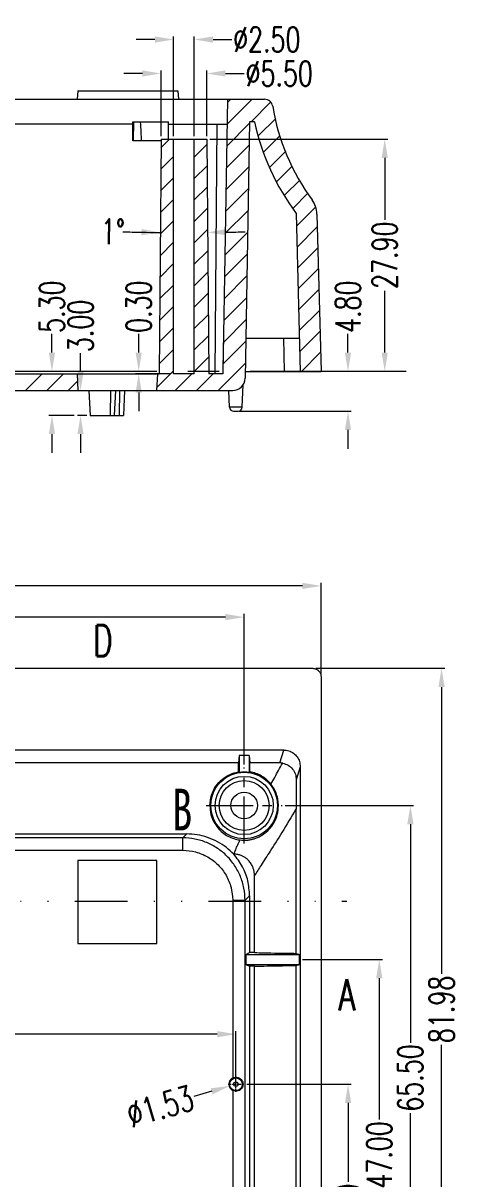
# Model space of a CAD drawing. Header units: millimetres. Extents: x 8061 to 9633, y -505 to -163.
# Drawn here: x 8378.9 to 8431.2, y -304.8 to -165.9 of the extents above; entities that cross this region are included whole.
import ezdxf
from ezdxf.enums import TextEntityAlignment as Align

# ---------------------------------------------------------------- set-up
doc = ezdxf.new("R2010")
doc.units = ezdxf.units.MM
doc.linetypes.add('CENTER', pattern=[0.6, 0.375, -0.075, 0.075, -0.075])
doc.linetypes.add('DIVIDE', pattern=[31.75, 12.7, -6.35, 0, -6.35, 0, -6.35])
doc.layers.get('Defpoints').update_dxf_attribs({"linetype": 'CONTINUOUS'})
for name, color, linetype, lineweight in [('dim', 82, 'CONTINUOUS', 9), ('hatch', 56, 'CONTINUOUS', 9), ('part', 7, 'CONTINUOUS', 20)]:
    doc.layers.add(name, color=color, linetype=linetype, lineweight=lineweight)
doc.styles.get("Standard").update_dxf_attribs({"font": 'romans.shx', "width": 0.7})
doc.styles.add('宋体', font='SimSun.ttf', dxfattribs={"width": 0.7})
doc.dimstyles.new('03', dxfattribs={"dimscale": 0.75, "dimtxt": 4, "dimasz": 3, "dimexe": 0.5, "dimexo": 0.5, "dimgap": 0.09, "dimtad": 0, "dimzin": 0, "dimdsep": 46, "dimtxsty": 'Standard', "dimcen": 0, "dimclrd": 256, "dimclre": 256, "dimclrt": 6, "dimazin": 2, "dimtp": 0.01, "dimtm": 0.01, "dimtfac": 1, "dimtofl": 0, "dimtmove": 0, "dimatfit": 0, "dimfxl": 1, "dimtolj": 1, "dimtzin": 0, "dimlwd": -1, "dimlwe": -1, "dimarcsym": 0})

# ---------------------------------------------------------------- blocks, each defined once
blk = doc.blocks.new('*D2')
at = {"layer": 'Defpoints', "color": 0}
for p in [(41166.16, -12903.8), (41073.16, -12911.3), (41166.16, -12921.88)]:
    blk.add_point(p, dxfattribs=at)
at = {"layer": 'dim'}
for p, q in [((41073.16, -12910.92), (41073.16, -12903.42)), ((41166.16, -12921.5), (41166.16, -12903.42)), ((41075.41, -12903.8), (41115.39, -12903.8)), ((41163.91, -12903.8), (41123.93, -12903.8))]:
    blk.add_line(p, q, dxfattribs=at)
for points in [[(41075.41, -12903.42), (41075.41, -12904.17), (41073.16, -12903.8)], [(41163.91, -12903.42), (41163.91, -12904.17), (41166.16, -12903.8)]]:
    blk.add_solid(points, dxfattribs=at)
at = {"layer": 'dim', "color": 6, "insert": (41119.66, -12903.8), "char_height": 3, "attachment_point": 5}
blk.add_mtext('\\A1;93.00', dxfattribs=at)
blk = doc.blocks.new('*D3')
at = {"layer": 'Defpoints', "color": 0}
for p in [(41175.41, -12900.05), (41073.16, -12911.3), (41175.41, -12910.95)]:
    blk.add_point(p, dxfattribs=at)
at = {"layer": 'dim'}
for p, q in [((41073.16, -12910.92), (41073.16, -12899.67)), ((41075.41, -12900.05), (41119.17, -12900.05)), ((41173.16, -12900.05), (41129.4, -12900.05)), ((41175.41, -12910.58), (41175.41, -12899.67))]:
    blk.add_line(p, q, dxfattribs=at)
for points in [[(41075.41, -12899.67), (41075.41, -12900.42), (41073.16, -12900.05)], [(41173.16, -12899.67), (41173.16, -12900.42), (41175.41, -12900.05)]]:
    blk.add_solid(points, dxfattribs=at)
at = {"layer": 'dim', "color": 6, "insert": (41124.29, -12900.05), "char_height": 3, "attachment_point": 5}
blk.add_mtext('\\A1;102.25', dxfattribs=at)
blk = doc.blocks.new('*D20')
at = {"layer": 'Defpoints', "color": 0}
for p in [(41166.08, -12959.94), (41178.66, -12959.94), (41178.66, -12991.94)]:
    blk.add_point(p, dxfattribs=at)
at = {"layer": 'dim'}
for p, q in [((41166.46, -12959.94), (41179.04, -12959.94)), ((41178.66, -12962.19), (41178.66, -12971.67)), ((41178.66, -12989.69), (41178.66, -12980.2))]:
    blk.add_line(p, q, dxfattribs=at)
for points in [[(41178.29, -12962.19), (41179.04, -12962.19), (41178.66, -12959.94)], [(41178.29, -12989.69), (41179.04, -12989.69), (41178.66, -12991.94)]]:
    blk.add_solid(points, dxfattribs=at)
at = {"layer": 'dim', "color": 6, "insert": (41178.66, -12975.94), "char_height": 3, "attachment_point": 5, "rotation": 90}
blk.add_mtext('\\A1;32.00', dxfattribs=at)
blk = doc.blocks.new('*D21')
at = {"layer": 'Defpoints', "color": 0}
for p in [(41172.8, -12944.94), (41182.41, -12944.94), (41178.66, -12991.94)]:
    blk.add_point(p, dxfattribs=at)
at = {"layer": 'dim'}
for p, q in [((41173.18, -12944.94), (41182.79, -12944.94)), ((41182.41, -12947.19), (41182.41, -12964.17)), ((41182.41, -12989.69), (41182.41, -12972.7)), ((41179.04, -12991.94), (41182.79, -12991.94))]:
    blk.add_line(p, q, dxfattribs=at)
for points in [[(41182.04, -12947.19), (41182.79, -12947.19), (41182.41, -12944.94)], [(41182.04, -12989.69), (41182.79, -12989.69), (41182.41, -12991.94)]]:
    blk.add_solid(points, dxfattribs=at)
at = {"layer": 'dim', "color": 6, "insert": (41182.41, -12968.44), "char_height": 3, "attachment_point": 5, "rotation": 90}
blk.add_mtext('\\A1;47.00', dxfattribs=at)
blk = doc.blocks.new('*D22')
at = {"layer": 'Defpoints', "color": 0}
for p in [(41170.72, -12926.44), (41186.16, -12926.44), (41178.66, -12991.94)]:
    blk.add_point(p, dxfattribs=at)
at = {"layer": 'dim'}
for p, q in [((41171.1, -12926.44), (41186.54, -12926.44)), ((41186.16, -12928.69), (41186.16, -12954.97)), ((41186.16, -12989.69), (41186.16, -12963.4)), ((41179.04, -12991.94), (41186.54, -12991.94))]:
    blk.add_line(p, q, dxfattribs=at)
for points in [[(41185.79, -12928.69), (41186.54, -12928.69), (41186.16, -12926.44)], [(41185.79, -12989.69), (41186.54, -12989.69), (41186.16, -12991.94)]]:
    blk.add_solid(points, dxfattribs=at)
at = {"layer": 'dim', "color": 6, "insert": (41186.16, -12959.19), "char_height": 3, "attachment_point": 5, "rotation": 90}
blk.add_mtext('\\A1;65.50', dxfattribs=at)
blk = doc.blocks.new('*D23')
at = {"layer": 'Defpoints', "color": 0}
for p in [(41174.41, -12909.95), (41189.91, -12909.95), (41178.66, -12991.94)]:
    blk.add_point(p, dxfattribs=at)
at = {"layer": 'dim'}
for p, q in [((41174.79, -12909.95), (41190.29, -12909.95)), ((41189.91, -12912.2), (41189.91, -12946.68)), ((41189.91, -12989.69), (41189.91, -12955.21)), ((41179.04, -12991.94), (41190.29, -12991.94))]:
    blk.add_line(p, q, dxfattribs=at)
for points in [[(41189.54, -12912.2), (41190.29, -12912.2), (41189.91, -12909.95)], [(41189.54, -12989.69), (41190.29, -12989.69), (41189.91, -12991.94)]]:
    blk.add_solid(points, dxfattribs=at)
at = {"layer": 'dim', "color": 6, "insert": (41189.91, -12950.94), "char_height": 3, "attachment_point": 5, "rotation": 90}
blk.add_mtext('\\A1;81.98', dxfattribs=at)
blk = doc.blocks.new('*D38')
at = {"layer": 'Defpoints', "color": 0}
for p in [(41073.16, -12953.92), (41073.16, -12953.92), (41165.16, -12960.78)]:
    blk.add_point(p, dxfattribs=at)
at = {"layer": 'dim'}
for p, q in [((41165.16, -12960.4), (41165.16, -12953.55)), ((41075.41, -12953.92), (41114.89, -12953.92)), ((41162.91, -12953.92), (41123.43, -12953.92))]:
    blk.add_line(p, q, dxfattribs=at)
for points in [[(41075.41, -12953.55), (41075.41, -12954.3), (41073.16, -12953.92)], [(41162.91, -12953.55), (41162.91, -12954.3), (41165.16, -12953.92)]]:
    blk.add_solid(points, dxfattribs=at)
at = {"layer": 'dim', "color": 6, "insert": (41119.16, -12953.92), "char_height": 3, "attachment_point": 5}
blk.add_mtext('\\A1;92.00', dxfattribs=at)
blk = doc.blocks.new('*D65')
at = {"layer": 'Defpoints', "color": 0}
for p in [(41164.42, -12960.15), (41165.9, -12959.72)]:
    blk.add_point(p, dxfattribs=at)
at = {"layer": 'dim'}
blk.add_line((41162.27, -12960.78), (41160.11, -12961.42), dxfattribs=at)
blk.add_solid([(41162.16, -12960.42), (41162.37, -12961.14), (41164.42, -12960.15)], dxfattribs=at)
at = {"layer": 'dim', "color": 6, "insert": (41156.06, -12962.6), "char_height": 3, "attachment_point": 5, "rotation": 16.325}
blk.add_mtext('\\A1;∅1.53', dxfattribs=at)
blk = doc.blocks.new('*D221')
at = {"layer": 'Defpoints', "color": 0}
for p in [(41161.66, -12846.36), (41183.07, -12874.26), (41183.07, -12874.26)]:
    blk.add_point(p, dxfattribs=at)
at = {"layer": 'dim'}
for p, q in [((41162.04, -12846.36), (41183.45, -12846.36)), ((41183.07, -12848.61), (41183.07, -12856.05)), ((41183.07, -12872.01), (41183.07, -12864.58))]:
    blk.add_line(p, q, dxfattribs=at)
for points in [[(41182.7, -12848.61), (41183.45, -12848.61), (41183.07, -12846.36)], [(41182.7, -12872.01), (41183.45, -12872.01), (41183.07, -12874.26)]]:
    blk.add_solid(points, dxfattribs=at)
at = {"layer": 'dim', "color": 6, "insert": (41183.07, -12860.31), "char_height": 3, "attachment_point": 5, "rotation": 90}
blk.add_mtext('\\A1;27.90', dxfattribs=at)
blk = doc.blocks.new('*D225')
at = {"layer": 'Defpoints', "color": 0}
for p in [(41146.47, -12876.56), (41146.47, -12876.56), (41147.62, -12879.56)]:
    blk.add_point(p, dxfattribs=at)
at = {"layer": 'dim'}
for p, q in [((41146.47, -12874.31), (41146.47, -12872.06)), ((41147.24, -12879.56), (41146.09, -12879.56)), ((41146.47, -12881.81), (41146.47, -12884.06))]:
    blk.add_line(p, q, dxfattribs=at)
for points in [[(41146.09, -12874.31), (41146.84, -12874.31), (41146.47, -12876.56)], [(41146.09, -12881.81), (41146.84, -12881.81), (41146.47, -12879.56)]]:
    blk.add_solid(points, dxfattribs=at)
at = {"layer": 'dim', "color": 6, "insert": (41146.47, -12868.8), "char_height": 3, "attachment_point": 5, "rotation": 90}
blk.add_mtext('\\A1;3.00', dxfattribs=at)
blk = doc.blocks.new('*D226')
at = {"layer": 'Defpoints', "color": 0}
for p in [(41143.03, -12874.26), (41143.03, -12874.26), (41146.09, -12879.56)]:
    blk.add_point(p, dxfattribs=at)
at = {"layer": 'dim'}
for p, q in [((41143.03, -12872.01), (41143.03, -12869.76)), ((41145.72, -12879.56), (41142.65, -12879.56)), ((41143.03, -12881.81), (41143.03, -12884.06))]:
    blk.add_line(p, q, dxfattribs=at)
for points in [[(41142.65, -12872.01), (41143.4, -12872.01), (41143.03, -12874.26)], [(41142.65, -12881.81), (41143.4, -12881.81), (41143.03, -12879.56)]]:
    blk.add_solid(points, dxfattribs=at)
at = {"layer": 'dim', "color": 6, "insert": (41143.03, -12866.5), "char_height": 3, "attachment_point": 5, "rotation": 90}
blk.add_mtext('\\A1;5.30', dxfattribs=at)
blk = doc.blocks.new('*D227')
at = {"layer": 'Defpoints', "color": 0}
for p in [(41178.65, -12874.26), (41178.65, -12874.26), (41165.16, -12879.06)]:
    blk.add_point(p, dxfattribs=at)
at = {"layer": 'dim'}
for p, q in [((41178.65, -12872.01), (41178.65, -12869.76)), ((41165.54, -12879.06), (41179.03, -12879.06)), ((41178.65, -12881.31), (41178.65, -12883.56))]:
    blk.add_line(p, q, dxfattribs=at)
for points in [[(41178.28, -12872.01), (41179.03, -12872.01), (41178.65, -12874.26)], [(41178.28, -12881.31), (41179.03, -12881.31), (41178.65, -12879.06)]]:
    blk.add_solid(points, dxfattribs=at)
at = {"layer": 'dim', "color": 6, "insert": (41178.65, -12866.5), "char_height": 3, "attachment_point": 5, "rotation": 90}
blk.add_mtext('\\A1;4.80', dxfattribs=at)
blk = doc.blocks.new('*D228')
at = {"layer": 'Defpoints', "color": 0}
for p in [(41160.16, -12834.38), (41157.66, -12846.36), (41160.16, -12846.36)]:
    blk.add_point(p, dxfattribs=at)
at = {"layer": 'dim'}
for p, q in [((41157.66, -12845.99), (41157.66, -12834.01)), ((41160.16, -12845.99), (41160.16, -12834.01)), ((41155.41, -12834.38), (41153.16, -12834.38)), ((41162.41, -12834.38), (41164.66, -12834.38))]:
    blk.add_line(p, q, dxfattribs=at)
for points in [[(41155.41, -12834.01), (41155.41, -12834.76), (41157.66, -12834.38)], [(41162.41, -12834.01), (41162.41, -12834.76), (41160.16, -12834.38)]]:
    blk.add_solid(points, dxfattribs=at)
at = {"layer": 'dim', "color": 6, "insert": (41168.88, -12834.38), "char_height": 3, "attachment_point": 5}
blk.add_mtext('\\A1;%%c2.50', dxfattribs=at)
blk = doc.blocks.new('*D229')
at = {"layer": 'Defpoints', "color": 0}
for p in [(41161.66, -12838.47), (41156.16, -12846.36), (41161.66, -12846.36)]:
    blk.add_point(p, dxfattribs=at)
at = {"layer": 'dim'}
for p, q in [((41156.16, -12845.99), (41156.16, -12838.09)), ((41161.66, -12845.99), (41161.66, -12838.09)), ((41153.91, -12838.47), (41151.66, -12838.47)), ((41163.91, -12838.47), (41166.16, -12838.47))]:
    blk.add_line(p, q, dxfattribs=at)
for points in [[(41153.91, -12838.09), (41153.91, -12838.84), (41156.16, -12838.47)], [(41163.91, -12838.09), (41163.91, -12838.84), (41161.66, -12838.47)]]:
    blk.add_solid(points, dxfattribs=at)
at = {"layer": 'dim', "color": 6, "insert": (41170.38, -12838.47), "char_height": 3, "attachment_point": 5}
blk.add_mtext('\\A1;%%C5.50', dxfattribs=at)
blk = doc.blocks.new('*D234')
at = {"layer": 'Defpoints', "color": 0}
for p in [(41153.47, -12874.26), (41153.47, -12874.26), (41157.66, -12874.56)]:
    blk.add_point(p, dxfattribs=at)
at = {"layer": 'dim'}
for p, q in [((41153.47, -12872.01), (41153.47, -12869.76)), ((41157.29, -12874.56), (41153.09, -12874.56)), ((41153.47, -12876.81), (41153.47, -12879.06))]:
    blk.add_line(p, q, dxfattribs=at)
for points in [[(41153.09, -12872.01), (41153.84, -12872.01), (41153.47, -12874.26)], [(41153.09, -12876.81), (41153.84, -12876.81), (41153.47, -12874.56)]]:
    blk.add_solid(points, dxfattribs=at)
at = {"layer": 'dim', "color": 6, "insert": (41153.47, -12866.5), "char_height": 3, "attachment_point": 5, "rotation": 90}
blk.add_mtext('\\A1;0.30', dxfattribs=at)
blk = doc.blocks.new('*D235')
at = {"layer": 'Defpoints', "color": 0}
for p in [(41156.16, -12846.36), (41161.66, -12846.36), (41159.86, -12857.58), (41155.91, -12874.56), (41161.91, -12874.56)]:
    blk.add_point(p, dxfattribs=at)
at = {"layer": 'dim'}
for start, end in [(268.711, 269.5), (268.711, 269.1055), (270.8945, 271.289)]:
    blk.add_arc((41158.91, -12530.8), 326.78, start, end, dxfattribs=at)
for points in [[(41153.81, -12857.16), (41153.8, -12857.91), (41156.06, -12857.57)], [(41164.02, -12857.91), (41164.01, -12857.16), (41161.76, -12857.57)]]:
    blk.add_solid(points, dxfattribs=at)
at = {"layer": 'dim', "color": 6, "insert": (41150.34, -12857.47), "char_height": 3, "attachment_point": 5, "rotation": 358.711}
blk.add_mtext('\\A1;1°', dxfattribs=at)

msp = doc.modelspace()

# ---------------------------------------------------------------- linework, layer by layer
at = {"layer": 'hatch', "linetype": 'DIVIDE', "ltscale": 0.5}
msp.add_line((8352.929, -271.42), (8417.827, -271.42), dxfattribs=at)
at = {"layer": 'hatch', "flags": 128}
for points in [[(8377.211, -240.108, 0, 0, 0), (8380.961, -240.108, 1.125, 0, 0), (8384.711, -240.108, 0, 0, 0)], [(8417.827, -271.42, 0, 0, 0), (8417.827, -275.17, 1.125, 0, 0), (8417.827, -278.92, 0, 0, 0)]]:
    msp.add_lwpolyline(points, format="xyseb", dxfattribs=at)
at = {"layer": 'part', "color": 7, "linetype": 'Continuous'}
for p, q in [((8385.448, -174.047), (8385.361, -175.047)), ((8385.448, -174.047), (8397.473, -174.047)), ((8397.473, -174.047), (8397.561, -175.047)), ((8217.017, -175.047), (8407.904, -175.047)), ((8403.461, -175.047), (8402.885, -208.047)), ((8392.061, -177.747), (8396.361, -177.747)), ((8392.061, -180.047), (8392.061, -177.747)), ((8392.13, -177.747), (8392.11, -180.047)), ((8396.361, -179.847), (8396.361, -177.747)), ((8406.114, -177.747), (8405.576, -208.573)), ((8406.701, -177.747), (8406.114, -177.747)), ((8392.061, -178.047), (8362.361, -178.047)), ((8396.361, -178.047), (8403.408, -178.047)), ((8401.961, -208.047), (8402.223, -178.047)), ((8395.457, -180.047), (8392.061, -180.047)), ((8395.457, -179.847), (8395.211, -208.047)), ((8395.457, -179.847), (8400.965, -179.847)), ((8396.961, -208.047), (8396.961, -179.847)), ((8399.461, -208.047), (8399.461, -179.847)), ((8400.965, -179.847), (8401.211, -208.047)), ((8411.713, -188.757), (8412.21, -207.747)), ((8414.216, -188.85), (8414.711, -207.747)), ((8405.66, -203.747), (8412.105, -203.747)), ((8410.317, -207.747), (8410.213, -203.747)), ((8359.211, -208.047), (8395.211, -208.047)), ((8385.356, -208.047), (8385.461, -210.047)), ((8394.961, -210.047), (8395.066, -208.047)), ((8399.461, -208.047), (8396.961, -208.047)), ((8402.884, -208.047), (8401.211, -208.047)), ((8405.59, -207.747), (8414.711, -207.747)), ((8405.228, -212.064), (8405.321, -209.383)), ((8350.345, -210.047), (8404.076, -210.047)), ((8386.775, -210.047), (8386.919, -213.047)), ((8389.374, -210.047), (8389.335, -213.047)), ((8389.974, -210.047), (8389.83, -213.047)), ((8390.474, -210.047), (8390.435, -213.047)), ((8391.074, -210.047), (8390.93, -213.047)), ((8403.694, -212.064), (8403.623, -210.047)), ((8405.228, -212.064), (8403.694, -212.064)), ((8386.919, -213.047), (8390.93, -213.047)), ((8404.194, -212.547), (8404.728, -212.547)), ((8350.913, -243.437), (8413.713, -243.437)), ((8414.711, -244.438), (8414.711, -398.875)), ((8410.214, -253.255), (8321.916, -253.255)), ((8404.861, -253.911), (8404.772, -254.804)), ((8406.061, -253.911), (8404.861, -253.911)), ((8404.861, -253.911), (8404.861, -255.957)), ((8406.061, -253.911), (8406.061, -255.957)), ((8406.061, -253.911), (8406.15, -254.804)), ((8409.75, -254.804), (8410.214, -253.255)), ((8404.772, -254.804), (8368.18, -254.804)), ((8409.75, -254.804), (8406.15, -254.804)), ((8412.21, -255.258), (8411.733, -256.852)), ((8412.21, -255.258), (8412.21, -393.61)), ((8411.713, -277.689), (8411.713, -260.357)), ((8398.077, -263.805), (8356.344, -263.805)), ((8368.25, -263.342), (8398.54, -263.342)), ((8398.54, -263.342), (8398.077, -263.805)), ((8398.077, -265.305), (8398.077, -263.805)), ((8356.345, -265.305), (8398.076, -265.305)), ((8394.961, -266.531), (8385.461, -266.531)), ((8385.461, -266.531), (8385.461, -276.496)), ((8394.961, -276.496), (8394.961, -266.531)), ((8406.701, -277.593), (8406.701, -268.357)), ((8405.576, -271.304), (8406.114, -270.766)), ((8406.114, -270.766), (8406.114, -277.593)), ((8404.076, -271.304), (8405.576, -271.304)), ((8404.076, -271.305), (8404.076, -292.676)), ((8405.576, -346.335), (8405.576, -271.304)), ((8385.461, -276.496), (8394.961, -276.496)), ((8405.66, -277.82), (8406.114, -277.593)), ((8406.701, -277.593), (8406.114, -277.593)), ((8411.713, -277.689), (8412.105, -277.82)), ((8405.66, -277.82), (8412.105, -277.82)), ((8405.66, -277.82), (8405.66, -279.02)), ((8405.66, -279.02), (8412.105, -279.02)), ((8405.66, -279.02), (8406.114, -279.247)), ((8411.713, -279.151), (8412.105, -279.02)), ((8411.713, -329.689), (8411.713, -279.151)), ((8412.105, -279.02), (8412.105, -277.82)), ((8406.701, -279.247), (8406.114, -279.247)), ((8406.114, -279.247), (8406.114, -329.593)), ((8406.701, -329.593), (8406.701, -279.247)), ((8404.076, -294.164), (8404.076, -344.676))]:
    msp.add_line(p, q, dxfattribs=at)
at = {"layer": 'part', "color": 5, "linetype": 'Continuous'}
for p, q in [((8406.416, -175.047), (8403.408, -178.055)), ((8403.841, -175.047), (8403.454, -175.434)), ((8408.643, -175.395), (8406.291, -177.747)), ((8409.253, -177.36), (8407.192, -179.421)), ((8406.111, -177.927), (8403.363, -180.676)), ((8396.466, -179.847), (8395.448, -180.865)), ((8400.97, -180.493), (8399.461, -182.002)), ((8406.065, -180.548), (8403.317, -183.296)), ((8409.761, -179.427), (8407.776, -181.413)), ((8396.961, -181.927), (8395.425, -183.463)), ((8410.469, -181.295), (8408.555, -183.208)), ((8400.993, -183.045), (8399.461, -184.577)), ((8406.019, -183.169), (8403.271, -185.917)), ((8411.232, -183.107), (8409.361, -184.978)), ((8396.961, -184.502), (8395.403, -186.06)), ((8401.015, -185.598), (8399.461, -187.152)), ((8405.974, -185.79), (8403.225, -188.538)), ((8412.15, -184.763), (8410.325, -186.589)), ((8396.961, -187.077), (8395.38, -188.658)), ((8413.137, -186.352), (8411.33, -188.159)), ((8401.037, -188.151), (8399.461, -189.728)), ((8405.928, -188.411), (8403.18, -191.159)), ((8414.056, -188.007), (8411.753, -190.31)), ((8396.961, -189.652), (8395.357, -191.256)), ((8401.059, -190.704), (8399.461, -192.303)), ((8405.882, -191.031), (8403.134, -193.78)), ((8414.256, -190.383), (8411.819, -192.82)), ((8396.961, -192.228), (8395.335, -193.854)), ((8414.322, -192.892), (8411.885, -195.329)), ((8401.082, -193.257), (8399.461, -194.878)), ((8405.836, -193.652), (8403.088, -196.401)), ((8396.961, -194.803), (8395.312, -196.451)), ((8401.104, -195.81), (8399.461, -197.453)), ((8414.388, -195.402), (8411.95, -197.839)), ((8405.791, -196.273), (8403.042, -199.021)), ((8396.961, -197.378), (8395.289, -199.049)), ((8401.126, -198.362), (8399.461, -200.028)), ((8414.453, -197.911), (8412.016, -200.348)), ((8396.961, -199.953), (8395.267, -201.647)), ((8405.745, -198.894), (8402.997, -201.642)), ((8401.149, -200.915), (8399.461, -202.603)), ((8414.519, -200.42), (8412.082, -202.857)), ((8396.961, -202.528), (8395.244, -204.245)), ((8405.699, -201.515), (8402.951, -204.263)), ((8401.171, -203.468), (8399.461, -205.178)), ((8405.653, -204.136), (8402.905, -206.884)), ((8414.585, -202.93), (8412.148, -205.367)), ((8396.961, -205.103), (8395.221, -206.842)), ((8414.65, -205.439), (8412.343, -207.747)), ((8401.193, -206.021), (8399.461, -207.753)), ((8405.608, -206.756), (8402.317, -210.047)), ((8381.142, -208.047), (8379.142, -210.047)), ((8383.717, -208.047), (8381.717, -210.047)), ((8396.961, -207.678), (8394.981, -209.658)), ((8399.167, -208.047), (8397.167, -210.047)), ((8401.742, -208.047), (8399.742, -210.047)), ((8385.403, -208.936), (8384.292, -210.047))]:
    msp.add_line(p, q, dxfattribs=at)
at = {"layer": 'part', "color": 1, "linetype": 'CENTER', "ltscale": 50}
msp.add_line((8424.936, -207.747), (8199.986, -207.747), dxfattribs=at)
at = {"layer": 'part', "color": 1, "linetype": 'CENTER', "ltscale": 15}
for p, q in [((8405.461, -264.481), (8405.461, -255.36)), ((8400.9, -259.92), (8410.021, -259.92))]:
    msp.add_line(p, q, dxfattribs=at)
at = {"layer": 'part', "color": 1, "linetype": 'CENTER', "ltscale": 0.850699}
for p, q in [((8404.461, -294.341), (8404.461, -292.499)), ((8403.54, -293.42), (8405.382, -293.42))]:
    msp.add_line(p, q, dxfattribs=at)
at = {"layer": 'part', "color": 7, "linetype": 'Continuous'}
for centre, radius in [((8405.461, -259.92), 4), ((8405.461, -259.92), 3.5), ((8405.461, -259.92), 3), ((8405.461, -259.92), 1.6), ((8404.461, -293.42), 0.767), ((8404.461, -293.42), 0.267)]:
    msp.add_circle(centre, radius, dxfattribs=at)
for centre, radius, start, end in [((8407.904, -176.047), 1, 9.28914, 90), ((8434.649, -171.672), 26.101, 189.28914, 216.36845), ((8434.649, -171.672), 28.601, 192.26247, 216.68178), ((8411.217, -188.928), 3, 1.5, 36.36845), ((8404.076, -208.547), 1.5, 270, 359), ((8404.194, -212.047), 0.5, 182, 270), ((8404.728, -212.047), 0.5, 270, 358), ((8405.461, -259.92), 4.009, 81.392, 98.608), ((8404.461, -293.42), 0.837, 117.34111, 242.65889)]:
    msp.add_arc(centre, radius, start, end, dxfattribs=at)
for points in [[(8392.961, -177.747), (8393.028, -179.019), (8393.083, -180.047)], [(8402.96, -203.735), (8402.935, -205.173), (8402.91, -206.61), (8402.884, -208.047)], [(8413.713, -243.437), (8414.094, -243.513), (8414.418, -243.729), (8414.635, -244.054), (8414.711, -244.438)], [(8410.214, -253.255), (8410.83, -253.353), (8411.386, -253.636), (8411.828, -254.078), (8412.112, -254.637), (8412.21, -255.258)], [(8404.766, -255.876), (8404.768, -255.522), (8404.77, -255.164), (8404.772, -254.804)], [(8406.156, -255.876), (8406.154, -255.522), (8406.152, -255.164), (8406.15, -254.804)], [(8408.673, -257.352), (8409.131, -256.541), (8409.604, -255.702), (8410.091, -254.835)], [(8410.091, -254.835), (8410.006, -254.821), (8409.921, -254.811), (8409.836, -254.805), (8409.75, -254.804)], [(8410.118, -254.84), (8410.751, -255.083), (8411.279, -255.541), (8411.619, -256.153), (8411.733, -256.852)], [(8401.329, -259.921), (8401.53, -258.678), (8402.061, -257.603), (8402.832, -256.763), (8403.755, -256.186), (8404.766, -255.876)], [(8404.861, -255.957), (8404.829, -255.93), (8404.798, -255.903), (8404.766, -255.876)], [(8406.156, -255.876), (8406.124, -255.903), (8406.092, -255.93), (8406.061, -255.957)], [(8408.673, -257.352), (8408.151, -256.814), (8407.54, -256.379), (8406.865, -256.063), (8406.156, -255.876)], [(8411.733, -256.852), (8411.726, -257.635), (8411.72, -258.37), (8411.716, -259.075), (8411.714, -259.73), (8411.713, -260.357)], [(8409.586, -259.92), (8409.528, -259.25), (8409.353, -258.573), (8409.065, -257.933), (8408.693, -257.377)], [(8401.329, -259.921), (8401.465, -261.009), (8401.81, -261.896), (8402.289, -262.61), (8402.863, -263.177), (8403.512, -263.608), (8404.219, -263.906), (8404.948, -264.066)], [(8404.959, -264.067), (8405.372, -264.096), (8405.815, -264.081), (8406.246, -264.019), (8406.656, -263.915), (8407.061, -263.766), (8407.467, -263.566), (8407.877, -263.301), (8408.292, -262.954), (8408.708, -262.495), (8409.11, -261.87), (8409.444, -261.018), (8409.586, -259.92)], [(8411.693, -260.356), (8410.001, -263.159), (8408.586, -265.391), (8407.484, -267.105), (8406.701, -268.356)], [(8411.714, -260.32), (8411.703, -260.339), (8411.693, -260.356)], [(8411.714, -260.32), (8411.714, -260.359)], [(8405.576, -271.304), (8405.428, -269.84), (8404.998, -268.435), (8404.308, -267.139), (8403.38, -266.001), (8402.242, -265.073), (8400.946, -264.383), (8399.541, -263.953), (8398.077, -263.805)], [(8404.204, -265.766), (8403.322, -264.978), (8402.249, -264.283), (8401.043, -263.757), (8399.788, -263.443), (8398.54, -263.342)], [(8404.225, -265.777), (8404.436, -265.233), (8404.676, -264.664), (8404.948, -264.066)], [(8398.076, -265.305), (8399.616, -265.505), (8401.067, -266.103), (8402.319, -267.062), (8403.278, -268.314), (8403.876, -269.765), (8404.076, -271.305)], [(8406.701, -268.357), (8406.697, -268.217), (8406.687, -268.079), (8406.669, -267.94), (8406.643, -267.797), (8406.608, -267.647), (8406.559, -267.487), (8406.494, -267.314), (8406.407, -267.126), (8406.293, -266.925), (8406.146, -266.713), (8405.959, -266.498), (8405.722, -266.289), (8405.431, -266.093), (8405.082, -265.928), (8404.677, -265.811), (8404.205, -265.767)], [(8406.114, -270.766), (8405.895, -268.967), (8405.251, -267.273), (8404.205, -265.767)], [(8406.701, -277.593), (8407.843, -277.627), (8409.525, -277.66), (8411.713, -277.689)], [(8406.701, -279.247), (8407.843, -279.213), (8409.525, -279.181), (8411.713, -279.151)], [(8404.076, -292.676), (8404.402, -292.584), (8404.736, -292.624), (8405.006, -292.77), (8405.183, -292.963), (8405.286, -293.184), (8405.321, -293.42)], [(8405.321, -293.42), (8405.286, -293.656), (8405.183, -293.877), (8405.006, -294.071), (8404.736, -294.217), (8404.402, -294.257), (8404.076, -294.164)]]:
    msp.add_spline(points, degree=3, dxfattribs=at)

# ---------------------------------------------------------------- texts
at = {"layer": 'dim', "insert": (8396.826, -257.911), "char_height": 5, "width": 9.18398, "attachment_point": 1, "style": '宋体'}
msp.add_mtext('B', dxfattribs=at)
at = {"layer": 'hatch', "width": 0.7}
for s, p in [('D', (8388.461, -240.108)), ('A', (8417.827, -282.67))]:
    msp.add_text(s, height=3.75, dxfattribs=at).set_placement(p, align=Align.MIDDLE)

# ---------------------------------------------------------------- dimensions: what is measured, and where the dimension line sits
at = {"layer": 'dim'}
for base, p1, p2, text, picture, middle in [((8399.461, -167.865), (8396.961, -179.847), (8399.461, -179.847), '%%c<>', '*D228', (8408.178, -167.865)), ((8400.965, -171.952), (8395.457, -179.847), (8400.965, -179.847), '%%C5.50', '*D229', (8409.682, -171.952))]:
    dim = msp.add_linear_dim(base=base, p1=p1, p2=p2, text=text, dimstyle='03', dxfattribs=at)
    dim.commit()
    dim.dimension.update_dxf_attribs({"geometry": picture, "text_midpoint": middle, "insert": (-32760.7, 12666.516)})
dim = msp.add_angular_dim_2l(base=(8399.161, -191.061), line1=((8395.457, -179.847), (8395.211, -208.047)), line2=((8400.965, -179.847), (8401.211, -208.047)), dimstyle='03', dxfattribs=at)
dim.commit()
dim.dimension.update_dxf_attribs({"geometry": '*D235', "text_midpoint": (8389.642, -190.953), "insert": (-32760.7, 12666.516)})
for base, p1, p2, picture, middle in [((8422.374, -207.747), (8400.965, -179.847), (8422.374, -207.747), '*D221', (8422.374, -193.797)), ((8382.328, -207.747), (8385.395, -213.047), (8382.328, -207.747), '*D226', (8382.328, -199.979)), ((8392.77, -207.747), (8396.961, -208.047), (8392.77, -207.747), '*D234', (8392.77, -199.979)), ((8417.953, -207.747), (8404.461, -212.547), (8417.953, -207.747), '*D227', (8417.953, -199.979)), ((8385.77, -210.047), (8386.919, -213.047), (8385.77, -210.047), '*D225', (8385.77, -202.279)), ((8429.211, -243.437), (8417.961, -325.42), (8413.713, -243.437), '*D23', (8429.211, -284.428)), ((8425.461, -259.92), (8417.961, -325.42), (8410.021, -259.92), '*D22', (8425.461, -292.67)), ((8421.711, -278.42), (8417.961, -325.42), (8412.105, -278.42), '*D21', (8421.711, -301.92)), ((8417.961, -293.42), (8417.961, -325.42), (8405.382, -293.42), '*D20', (8417.961, -309.42))]:
    dim = msp.add_linear_dim(base=base, p1=p1, p2=p2, angle=90, dimstyle='03', dxfattribs=at)
    dim.commit()
    dim.dimension.update_dxf_attribs({"geometry": picture, "text_midpoint": middle, "insert": (-32760.7, 12666.516)})
for base, p2, picture, middle in [((8414.711, -233.531), (8414.711, -244.438), '*D3', (8363.586, -233.531)), ((8405.461, -237.281), (8405.461, -255.36), '*D2', (8358.961, -237.281))]:
    dim = msp.add_linear_dim(base=base, p1=(8312.461, -244.781), p2=p2, dimstyle='03', dxfattribs=at)
    dim.commit()
    dim.dimension.update_dxf_attribs({"geometry": picture, "text_midpoint": middle, "insert": (-32760.7, 12666.516)})
dim = msp.add_linear_dim(base=(8312.461, -287.405), p1=(8404.461, -294.26), p2=(8312.461, -287.405), dimstyle='03', dxfattribs=at)
dim.commit()
dim.dimension.update_dxf_attribs({"geometry": '*D38', "text_midpoint": (8358.461, -287.405), "dimtype": 128, "insert": (-32760.7, 12666.516)})
dim = msp.add_diameter_dim_2p(p1=(8405.197, -293.205), p2=(8403.725, -293.636), dimstyle='03', dxfattribs=at)
dim.commit()
dim.dimension.update_dxf_attribs({"geometry": '*D65', "text_midpoint": (8395.359, -296.086), "insert": (-32760.7, 12666.516)})

doc.saveas('drawing.dxf')
